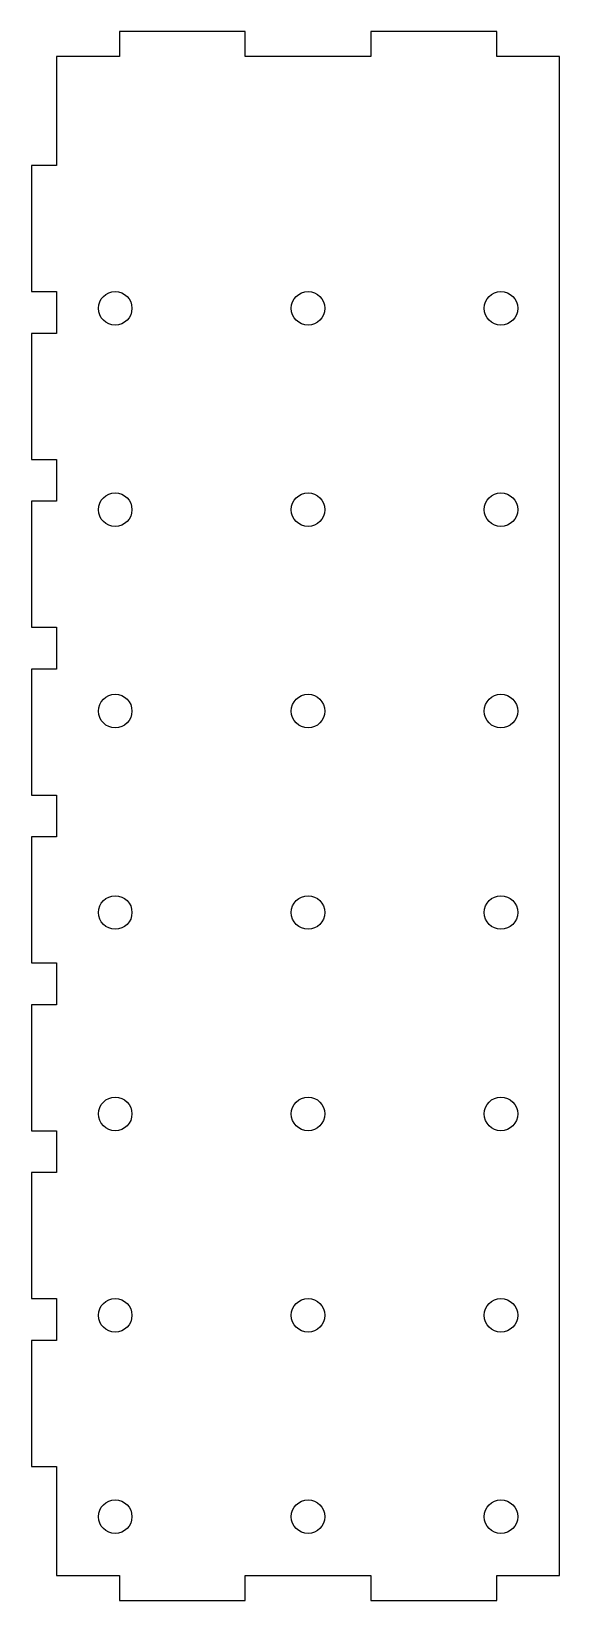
# Model space of a CAD drawing. Header units: millimetres. Extents: x -33 to 30, y -94 to 94.
import ezdxf

# ---------------------------------------------------------------- set-up
doc = ezdxf.new("R2010")
doc.units = ezdxf.units.MM

msp = doc.modelspace()

# ---------------------------------------------------------------- linework, layer by layer
msp.add_lwpolyline([(-30, -90.5), (-22.5, -90.5), (-22.5, -93.5), (-7.5, -93.5), (-7.5, -90.5), (7.5, -90.5), (7.5, -93.5), (22.5, -93.5), (22.5, -90.5), (30, -90.5), (30, 90.5), (22.5, 90.5), (22.5, 93.5), (7.5, 93.5), (7.5, 90.5), (-7.5, 90.5), (-7.5, 93.5), (-22.5, 93.5), (-22.5, 90.5), (-30, 90.5), (-30, 77.5), (-33, 77.5), (-33, 62.5), (-30, 62.5), (-30, 57.5), (-33, 57.5), (-33, 42.5), (-30, 42.5), (-30, 37.5), (-33, 37.5), (-33, 22.5), (-30, 22.5), (-30, 17.5), (-33, 17.5), (-33, 2.5), (-30, 2.5), (-30, -2.5), (-33, -2.5), (-33, -17.5), (-30, -17.5), (-30, -22.5), (-33, -22.5), (-33, -37.5), (-30, -37.5), (-30, -42.5), (-33, -42.5), (-33, -57.5), (-30, -57.5), (-30, -62.5), (-33, -62.5), (-33, -77.5), (-30, -77.5)], close=True)
for centre in [(-23, 60.5), (0, 60.5), (23, 60.5), (-23, 36.5), (0, 36.5), (23, 36.5), (-23, 12.5), (0, 12.5), (23, 12.5), (-23, -11.5), (0, -11.5), (23, -11.5), (-23, -35.5), (0, -35.5), (23, -35.5), (-23, -59.5), (0, -59.5), (23, -59.5), (-23, -83.5), (0, -83.5), (23, -83.5)]:
    msp.add_circle(centre, 2)

doc.saveas('drawing.dxf')
